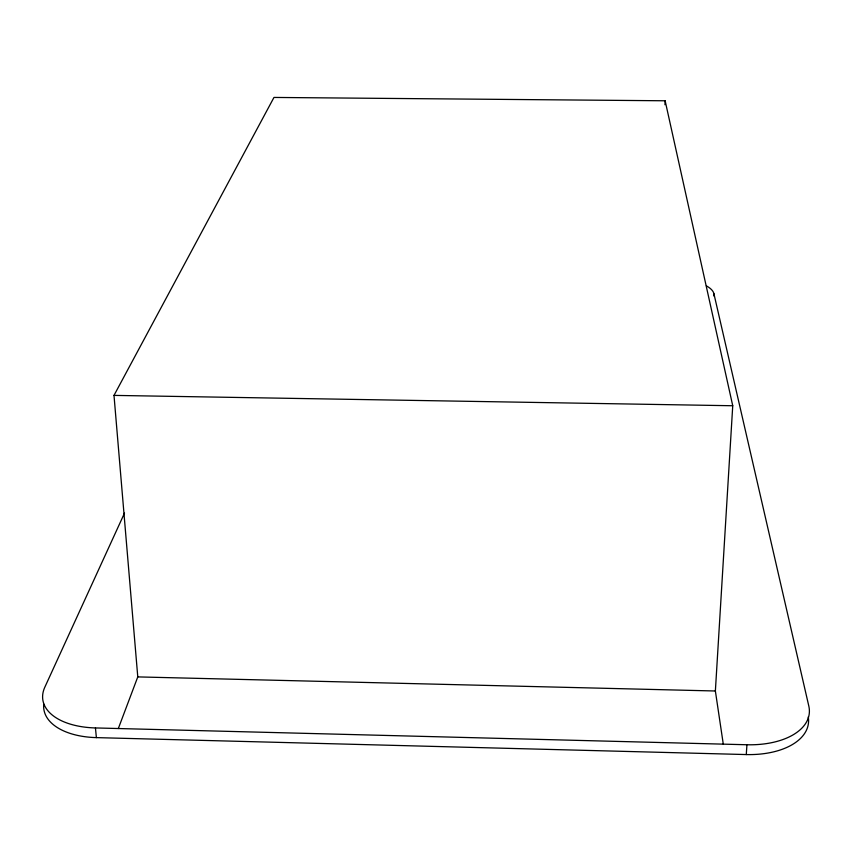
<?xml version="1.0" encoding="UTF-8"?>
<svg xmlns="http://www.w3.org/2000/svg" width="852" height="852" viewBox="0 0 852 852"><rect width="100%" height="100%" fill="white"/><g stroke="black" fill="none" stroke-linecap="round" stroke-linejoin="round"><path stroke-width="1.28" d="M664.965 104.753L665.135 100.781L273.971 97.437L113.998 395.392L137.779 676.903L118.321 728.535M713.774 295.91L713.901 293.674A43.463 15.56 2.3 0 0 706.361 285.857M723.284 744.147L715.371 690.993L732.741 405.744L665.135 100.781M43.75 704.093A68.309 37.222 -8.1 0 0 96.382 737.619L746.267 754.563L746.948 744.754A69.236 38.5 6.5 0 0 808.814 706.084L713.901 293.674M124.509 513.096L44.826 687.191A68.469 36.987 -8 0 0 95.445 727.938L746.948 744.754M113.998 395.392L732.741 405.744M137.779 676.903L715.371 690.993M95.445 727.938L96.382 737.619M808.26 716.947A69.065 38.734 6.6 0 1 746.267 754.563"/></g></svg>
